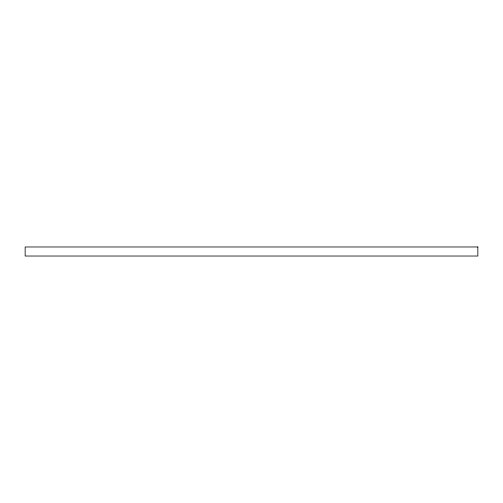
<?xml version="1.0" encoding="UTF-8"?>
<svg xmlns="http://www.w3.org/2000/svg" width="503" height="503" viewBox="0 0 503 503"><rect width="100%" height="100%" fill="white"/><g stroke="black" fill="none" stroke-linecap="round" stroke-linejoin="round"><path stroke-width="0.75" d="M477.85 246.973L25.15 246.973L25.15 256.027L477.85 256.027L477.85 246.973"/></g></svg>
